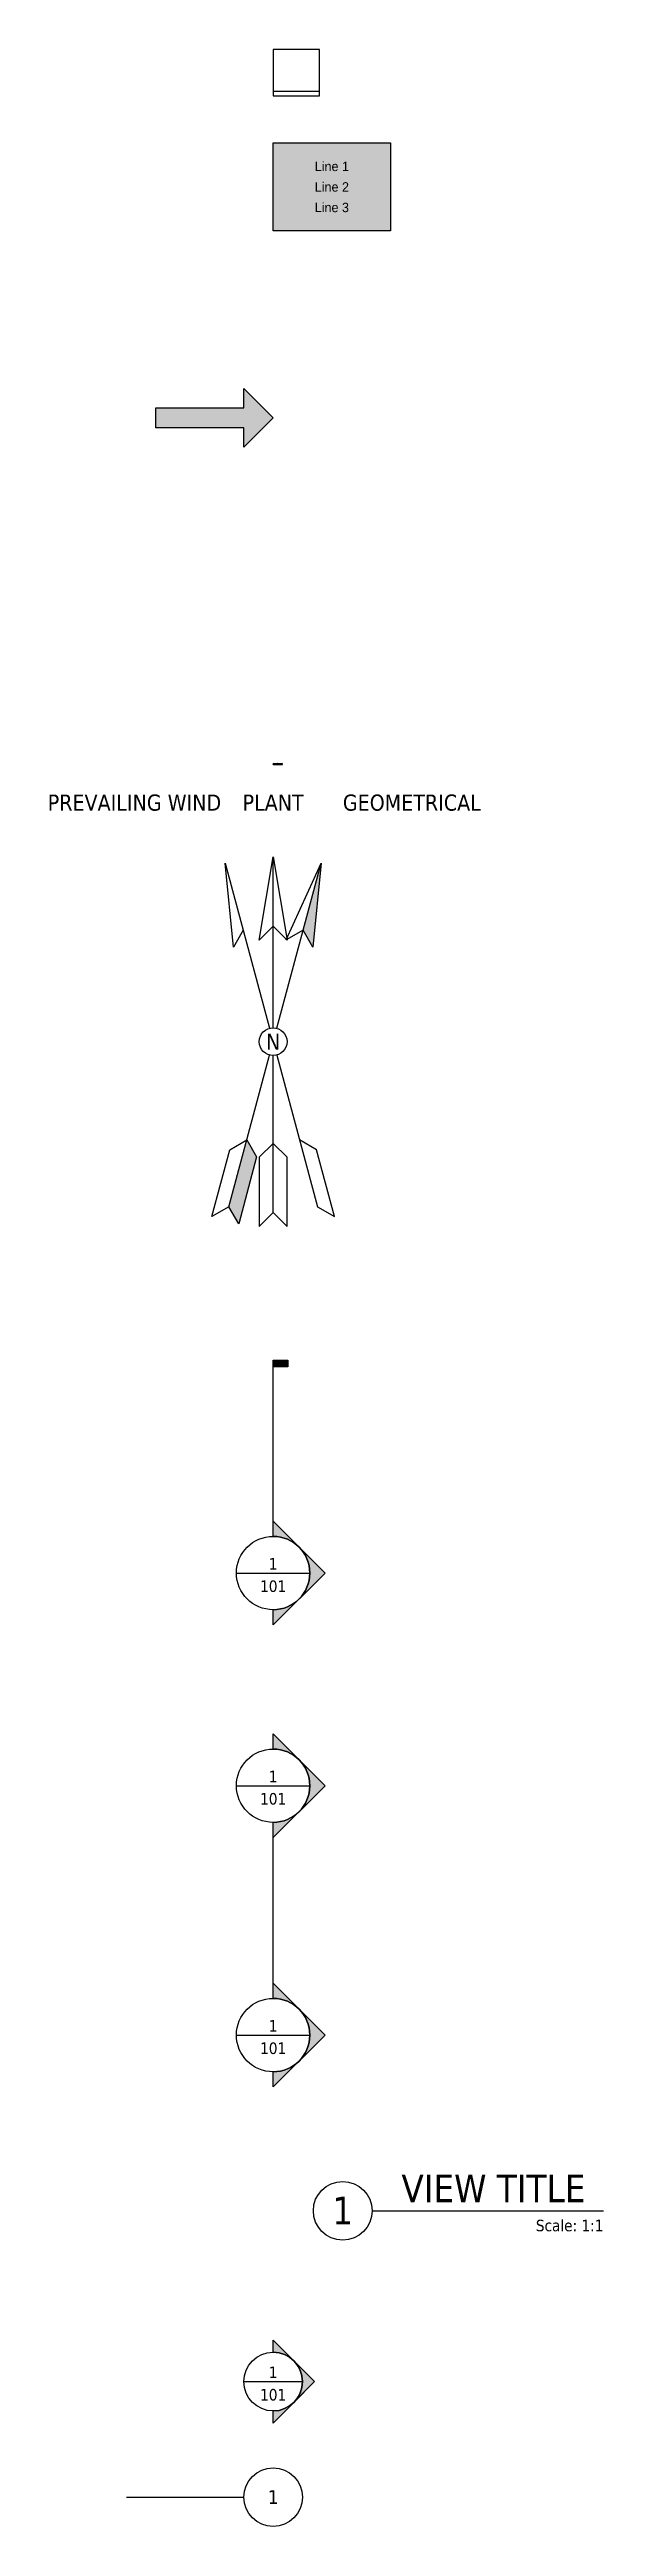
# Model space of a CAD drawing. Header units: millimetres. Extents: x -48 to 71, y -6 to 530.
import ezdxf
from ezdxf.enums import TextEntityAlignment as Align

# ---------------------------------------------------------------- set-up
doc = ezdxf.new("R2010")
doc.units = ezdxf.units.MM
doc.styles.add('Tahoma', font='TAHOMA.TTF')

# ---------------------------------------------------------------- blocks, each defined once
blk = doc.blocks.new('Tag - Metric')
blk.add_line((-31.75, 0), (-6.35, 0))
blk.add_circle((0, 0), 6.35)
at = {"style": 'Tahoma', "flags": 8}
blk.add_attdef('DETAIL#', text='', height=3, dxfattribs=at).set_placement((0, 0), align=Align.MIDDLE_CENTER)
blk = doc.blocks.new('Callout Bubble - Metric')
h = blk.add_hatch(color=256)
edge = h.paths.add_edge_path()
edge.add_line((0, 6.35), (0, 8.98))
edge.add_line((0, 8.98), (8.98, 0))
edge.add_line((8.98, 0), (0, -8.98))
edge.add_line((0, -8.98), (0, -6.35))
edge.add_arc((0, 0), 6.35, 270, 450)
blk.add_line((-6.35, 0), (6.35, 0))
for points in [[(0, 6.35), (0, 8.98), (8.98, 0), (0, -8.98), (0, -6.35, 1)], [(4.49, -4.49, 0.414214), (4.49, 4.49), (8.98, 0), (4.49, -4.49)]]:
    blk.add_lwpolyline(points, format="xyb", close=True)
blk.add_circle((0, 0), 6.35)
at = {"style": 'Tahoma', "flags": 8}
blk.add_attdef('VIEWNUMBER', text='', height=2.5, dxfattribs=at).set_placement((0, 0), align=Align.BOTTOM_CENTER)
blk.add_attdef('SHEETNUMBER', text='', height=2.5, dxfattribs=at).set_placement((0, -1.59), align=Align.TOP_CENTER)
blk = doc.blocks.new('*U14')
blk.add_hatch(color=256).paths.add_polyline_path([(3.17, 46.04), (3.17, 44.62), (0, 44.62), (0, 46.04)])
h = blk.add_hatch(color=256)
edge = h.paths.add_edge_path()
edge.add_line((0, 7.94), (0, 11.23))
edge.add_line((0, 11.23), (11.23, 0))
edge.add_line((11.23, 0), (0, -11.23))
edge.add_line((0, -11.23), (0, -7.94))
edge.add_arc((0, 0), 7.94, 270, 450)
for p, q in [((0, 7.94), (0, 46.04)), ((-7.94, 0), (7.94, 0))]:
    blk.add_line(p, q)
blk.add_lwpolyline([(3.17, 46.04), (3.17, 44.62), (0, 44.62), (0, 46.04)], close=True)
blk.add_lwpolyline([(0, 7.94), (0, 11.23), (11.23, 0), (0, -11.23), (0, -7.94, 1)], format="xyb", close=True)
blk.add_circle((0, 0), 7.94)
at = {"style": 'Tahoma', "flags": 8}
blk.add_attdef('VIEWNUMBER', text='', height=2.5, dxfattribs=at).set_placement((0, 0), align=Align.BOTTOM_CENTER)
blk.add_attdef('SHEETNUMBER', text='', height=2.5, dxfattribs=at).set_placement((0, -1.59), align=Align.TOP_CENTER)
blk = doc.blocks.new('Elevation - Metric')
h = blk.add_hatch(color=256)
edge = h.paths.add_edge_path()
edge.add_line((0, 61.91), (0, 65.2))
edge.add_line((0, 65.2), (11.23, 53.97))
edge.add_line((11.23, 53.97), (0, 42.75))
edge.add_line((0, 42.75), (0, 46.04))
edge.add_arc((0, 53.97), 7.94, 270, 450)
h = blk.add_hatch(color=256)
edge = h.paths.add_edge_path()
edge.add_line((0, 7.94), (0, 11.23))
edge.add_line((0, 11.23), (11.23, 0))
edge.add_line((11.23, 0), (0, -11.23))
edge.add_line((0, -11.23), (0, -7.94))
edge.add_arc((0, 0), 7.94, 270, 450)
for p, q in [((-7.94, 53.97), (7.94, 53.97)), ((0, 7.94), (0, 46.04)), ((-7.94, 0), (7.94, 0))]:
    blk.add_line(p, q)
for points in [[(0, 61.91), (0, 65.2), (11.23, 53.97), (0, 42.75), (0, 46.04, 1)], [(0, 7.94), (0, 11.23), (11.23, 0), (0, -11.23), (0, -7.94, 1)]]:
    blk.add_lwpolyline(points, format="xyb", close=True)
for centre in [(0, 53.97), (0, 0)]:
    blk.add_circle(centre, 7.94)
at = {"style": 'Tahoma', "flags": 8}
for tag, p in [('VIEWNUMBER-b', (0, 53.97)), ('VIEWNUMBER', (0, 0))]:
    blk.add_attdef(tag, text='', height=2.5, dxfattribs=at).set_placement(p, align=Align.BOTTOM_CENTER)
for tag, p in [('SHEETNUMBER-b', (0, 52.39)), ('SHEETNUMBER', (0, -1.59))]:
    blk.add_attdef(tag, text='', height=2.5, dxfattribs=at).set_placement(p, align=Align.TOP_CENTER)
blk = doc.blocks.new('Drawing Title - Metric')
blk.add_line((21.39442, -13.02004), (71.4375, -13.02004))
blk.add_circle((15.04442, -13.02004), 6.35)
at = {"style": 'Tahoma', "flags": 8}
blk.add_attdef('VIEWNAME', text='', height=6, dxfattribs=at).set_placement((27.74188, -12.97686), align=Align.BOTTOM_LEFT)
blk.add_attdef('#', text='', height=6, dxfattribs=at).set_placement((15.04188, -12.97686), align=Align.MIDDLE_CENTER)
blk.add_attdef('VPSCALE', text='', height=2.5, dxfattribs=at).set_placement((71.4375, -14.9606), align=Align.TOP_RIGHT)
blk = doc.blocks.new('*U16')
for p, q in [((0, 0.12), (0, 0.17)), ((2, 0.12), (0, 0.12)), ((0, 0), (0, 0.12)), ((0, 0), (2, 0)), ((0.25, 0), (0.25, 0.12)), ((0.5, 0), (0.5, 0.12)), ((1, 0.12), (1, 0.17)), ((1, 0), (1, 0.12)), ((2, 0.12), (2, 0.17)), ((2, 0), (2, 0.12))]:
    blk.add_line(p, q)
for points in [[(0, 0.06), (0, 0), (0.25, 0.06), (0.25, 0)], [(0.25, 0.12), (0.25, 0.06), (0.5, 0.12), (0.5, 0.06)], [(0.5, 0.06), (0.5, 0), (1, 0.06), (1, 0)], [(1, 0.12), (1, 0.06), (2, 0.12), (2, 0.06)]]:
    blk.add_solid(points)
for s, p in [('0', (0, 0.17)), ('0', (0, 0.17)), ('1', (1, 0.17)), ('2', (2, 0.17))]:
    blk.add_text(s, height=0.2).set_placement(p, align=Align.BOTTOM_CENTER)
blk = doc.blocks.new('_NA-Wind')
at = {"linetype": 'Continuous'}
for points in [[(0, 25), (-3, 22), (0, 40), (0, 3)], [(0, -3), (0, -37), (3, -40), (3, -25), (0, -22)]]:
    blk.add_lwpolyline(points, dxfattribs=at)
blk.add_circle((0, 0), 3, dxfattribs=at)
blk = doc.blocks.new('_NA-Plant')
at = {"linetype": 'Continuous'}
for points in [[(0, 25), (-3, 22), (0, 40), (3, 22), (0, 25)], [(0, 3), (0, 40)], [(0, -37), (0, -3)], [(0, -22), (-3, -25), (-3, -40), (0, -37), (3, -40), (3, -25), (0, -22)]]:
    blk.add_lwpolyline(points, dxfattribs=at)
blk.add_circle((0, 0), 3, dxfattribs=at)
blk = doc.blocks.new('_NA-Geometrical')
at = {"linetype": 'Continuous'}
for points in [[(0, 25), (3, 22), (0, 40)], [(0, -22), (0, -37), (3, -40), (3, -25)]]:
    blk.add_hatch(color=256, dxfattribs=at).paths.add_polyline_path(points)
for points in [[(0, 25), (-3, 22), (0, 40), (3, 22), (0, 25)], [(0, 3), (0, 40)], [(0, -37), (0, -3)], [(0, -22), (3, -25), (3, -40), (0, -37), (-3, -40), (-3, -25), (0, -22)]]:
    blk.add_lwpolyline(points, dxfattribs=at)
blk.add_circle((0, 0), 3, dxfattribs=at)
blk = doc.blocks.new('North Arrow - Metric')
for name, rotation in [('_NA-Wind', 15), ('_NA-Geometrical', 345)]:
    blk.add_blockref(name, (0, 0), dxfattribs=dict(rotation=rotation))
blk.add_blockref('_NA-Plant', (0, 0))
at = {"linetype": 'Continuous', "style": 'Tahoma', "flags": 8}
for tag, p in [('Wind Arrow', (-30, 50)), ('Plant Arrow', (0, 50)), ('Geo Arrow', (30, 50))]:
    blk.add_attdef(tag, text='', height=3.5, dxfattribs=at).set_placement(p, align=Align.CENTER)
blk.add_attdef('Direction', text='', height=3.5, dxfattribs=at).set_placement((0, 0), align=Align.MIDDLE_CENTER)
blk = doc.blocks.new('Arrows - Metric')
h = blk.add_hatch(color=0)
h.set_gradient(color1=(0, 0, 255), rotation=180, tint=1)
h.paths.add_polyline_path([(0, 0), (-6.35, -6.35), (-6.35, -2.159), (-25.4, -2.159), (-25.4, 2.159), (-6.35, 2.159), (-6.35, 6.35)])
at = {"color": 0, "linetype": 'Continuous'}
blk.add_lwpolyline([(0, 0), (-6.35, -6.35), (-6.35, -2.159), (-25.4, -2.159), (-25.4, 2.159), (-6.35, 2.159), (-6.35, 6.35)], close=True, dxfattribs=at)
blk = doc.blocks.new('Flowchart - Metric')
h = blk.add_hatch(color=256)
h.set_gradient(color1=(102, 153, 204), rotation=45, tint=1, name='INVHEMISPHERICAL')
h.paths.add_polyline_path([(0, 9.525), (25.4, 9.525), (25.4, -9.525), (0, -9.525)])
blk.add_lwpolyline([(0, 9.525), (25.4, 9.525), (25.4, -9.525), (0, -9.525)], close=True)
at = {"flags": 8}
for tag, p in [('LINE_1', (12.7, 4.445)), ('LINE_2', (12.7, 0)), ('LINE_3', (12.7, -4.445))]:
    blk.add_attdef(tag, text='', height=2.032, dxfattribs=at).set_placement(p, align=Align.MIDDLE_CENTER)
blk = doc.blocks.new('*U15')
blk.add_line((0, 1), (10, 1))
blk.add_lwpolyline([(0, 0), (10, 0), (10, 10), (0, 10)], close=True)

msp = doc.modelspace()

# ---------------------------------------------------------------- block references
for name, p in [('*U15', (0, 519.73476)), ('Arrows - Metric', (0, 450)), ('*U16', (0, 375))]:
    msp.add_blockref(name, p)
for name, p, values in [('Flowchart - Metric', (0, 500), {'LINE_1': 'Line 1', 'LINE_2': 'Line 2', 'LINE_3': 'Line 3'}), ('North Arrow - Metric', (0, 315), {'Direction': 'N', 'Plant Arrow': 'PLANT', 'Geo Arrow': 'GEOMETRICAL', 'Wind Arrow': 'PREVAILING WIND'}), ('*U14', (0, 200), {'VIEWNUMBER': '1', 'SHEETNUMBER': '101'}), ('Elevation - Metric', (0, 100), {'VIEWNUMBER': '1', 'SHEETNUMBER': '101', 'VIEWNUMBER-b': '1', 'SHEETNUMBER-b': '101'}), ('Drawing Title - Metric', (0, 75), {'VPSCALE': 'Scale: 1:1', 'VIEWNAME': 'VIEW TITLE', '#': '1'}), ('Callout Bubble - Metric', (0, 25), {'VIEWNUMBER': '1', 'SHEETNUMBER': '101'}), ('Tag - Metric', (0, 0), {'DETAIL#': '1'})]:
    msp.add_blockref(name, p).add_auto_attribs(values)

doc.saveas('drawing.dxf')
